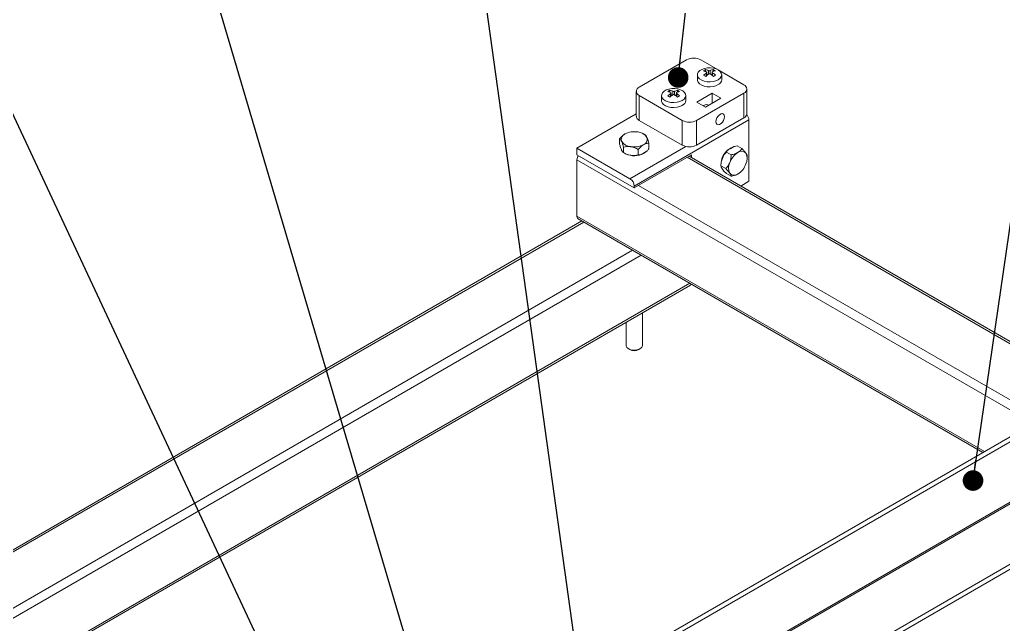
# Model space of a CAD drawing. Header units: millimetres. Extents: x 15 to 415, y 5 to 292.
# Drawn here: x 107.3 to 155.84, y 185.09 to 214.9 of the extents above; entities that cross this region are included whole.
import ezdxf

# ---------------------------------------------------------------- set-up
doc = ezdxf.new("R2010")
doc.units = ezdxf.units.MM
doc.dimstyles.new('SLDDIMSTYLE0', dxfattribs={"dimtxt": 0.18, "dimasz": 1.016, "dimexe": 0, "dimexo": 0.0625, "dimgap": 0, "dimtad": 0, "dimtih": 1, "dimtoh": 1, "dimdec": 0, "dimrnd": 1e-09, "dimzin": 0, "dimdsep": 46, "dimtxsty": 'Standard', "dimblk1": 'DOT', "dimblk2": 'DOT', "dimsah": 1, "dimcen": 0.09, "dimadec": 0, "dimazin": 0, "dimtfac": 1.016, "dimtdec": 0, "dimtofl": 0, "dimtmove": 0, "dimatfit": 3, "dimldrblk": 'DOT', "dimfxl": 1, "dimfrac": 2, "dimtolj": 1, "dimtzin": 0, "dimarcsym": 0})

# ---------------------------------------------------------------- blocks, each defined once
blk = doc.blocks.new('_DOT')
at = {"color": 0, "linetype": 'ByBlock', "lineweight": -2}
blk.add_line((-0.5, 0), (-1, 0), dxfattribs=at)
at = {"color": 0, "linetype": 'ByBlock', "const_width": 0.5}
blk.add_lwpolyline([(-0.25, 0, 1), (0.25, 0, 1)], format="xyb", close=True, dxfattribs=at)

msp = doc.modelspace()

# ---------------------------------------------------------------- linework, layer by layer
at = {"color": 7, "linetype": 'Continuous', "lineweight": 15}
for p, q in [((140.21, 212.914), (137.877, 211.567)), ((141.761, 212.427), (140.918, 212.914)), ((140.742, 212.179), (140.742, 211.934)), ((141.148, 212.342), (141.148, 212.435)), ((141.211, 212.142), (141.211, 212.301)), ((141.473, 212.306), (141.473, 212.154)), ((141.523, 212.343), (141.523, 212.44)), ((143.039, 211.689), (141.771, 212.421)), ((141.942, 211.934), (141.942, 212.179)), ((137.731, 211.363), (137.731, 210.138)), ((137.877, 211.159), (139.998, 209.934)), ((137.877, 211.159), (137.877, 209.934)), ((138.974, 211.159), (138.974, 210.914)), ((139.388, 211.322), (139.388, 211.417)), ((139.443, 211.129), (139.443, 211.284)), ((139.705, 211.283), (139.705, 211.126)), ((139.763, 211.322), (139.763, 211.416)), ((140.174, 210.914), (140.174, 211.159)), ((140.705, 209.934), (143.039, 211.281)), ((140.712, 210.836), (141.476, 211.277)), ((141.476, 211.277), (141.9, 211.032)), ((141.476, 211.277), (141.476, 210.787)), ((143.039, 210.056), (143.039, 211.281)), ((143.185, 210.26), (143.185, 211.485)), ((140.712, 210.836), (141.137, 210.591)), ((141.137, 210.591), (141.9, 211.032)), ((137.731, 210.258), (134.801, 208.566)), ((143.286, 209.954), (137.629, 206.689)), ((137.877, 209.934), (139.998, 208.709)), ((139.998, 208.709), (139.998, 209.934)), ((140.705, 208.709), (143.039, 210.056)), ((140.705, 209.934), (140.705, 208.709)), ((143.286, 209.954), (143.286, 206.933)), ((138.16, 209.223), (138.089, 209.264)), ((136.904, 208.761), (136.904, 209.029)), ((138.354, 208.536), (138.354, 208.805)), ((134.801, 208.24), (134.801, 208.566)), ((134.801, 208.566), (137.417, 207.056)), ((134.801, 208.24), (137.629, 206.607)), ((136.953, 208.595), (137.002, 208.491)), ((137.002, 208.491), (137.05, 208.386)), ((137.099, 208.342), (137.05, 208.386)), ((137.099, 208.342), (137.099, 208.611)), ((137.099, 208.342), (137.151, 208.312)), ((137.28, 208.254), (137.461, 208.226)), ((137.629, 206.607), (140.458, 208.24)), ((137.824, 208.23), (137.642, 208.198)), ((137.824, 208.23), (137.824, 208.499)), ((137.957, 208.246), (138.089, 208.323)), ((138.089, 208.323), (138.222, 208.399)), ((140.458, 208.24), (140.458, 208.096)), ((142.054, 208.231), (141.988, 208.06)), ((142.173, 208.372), (142.405, 208.238)), ((142.386, 208.555), (142.253, 208.479)), ((142.518, 208.632), (142.386, 208.555)), ((142.704, 208.678), (142.936, 208.544)), ((134.801, 207.995), (134.801, 205.219)), ((137.461, 208.226), (137.642, 208.198)), ((160.231, 196.681), (140.334, 208.168)), ((141.907, 207.688), (141.921, 207.889)), ((141.907, 207.748), (141.907, 207.688)), ((141.988, 208.06), (141.921, 207.889)), ((143.201, 208.084), (143.201, 208.167)), ((141.907, 207.688), (142.14, 207.554)), ((141.921, 207.624), (141.988, 207.529)), ((141.988, 207.529), (142.054, 207.435)), ((142.173, 207.31), (142.054, 207.435)), ((142.173, 207.31), (142.405, 207.176)), ((143.286, 206.933), (142.88, 206.698)), ((137.629, 206.689), (137.629, 206.607)), ((135.05, 204.974), (58.434, 160.744)), ((134.863, 205.081), (154.822, 193.559)), ((131.446, 180.064), (170.893, 202.836)), ((131.658, 179.942), (171.105, 202.714)), ((63.843, 157.622), (140.396, 201.815)), ((137.229, 199.987), (137.229, 198.833)), ((138.029, 198.833), (138.029, 200.449)), ((137.347, 198.67), (137.403, 198.637)), ((137.856, 198.637), (137.912, 198.67)), ((139.849, 178.628), (173.721, 198.182)), ((140.012, 178.478), (173.721, 197.937))]:
    msp.add_line(p, q, dxfattribs=at)
at = {"color": 8, "linetype": 'Continuous', "lineweight": 15}
for p, q in [((141.194, 212.127), (141.194, 212.275)), ((141.296, 212.211), (141.296, 212.387)), ((141.381, 212.388), (141.381, 212.22)), ((141.491, 212.279), (141.491, 212.139)), ((139.425, 211.114), (139.425, 211.257)), ((139.532, 211.197), (139.532, 211.367)), ((139.617, 211.367), (139.617, 211.196)), ((139.722, 211.256), (139.722, 211.111)), ((140.169, 208.645), (137.417, 207.056)), ((157.315, 194.998), (134.801, 207.995)), ((160.143, 196.631), (140.246, 208.117)), ((137.842, 206.729), (157.739, 195.243)), ((135.137, 204.923), (58.522, 160.694)), ((134.801, 205.219), (154.91, 193.61)), ((60.926, 159.306), (137.542, 203.535)), ((137.966, 203.29), (61.35, 159.061)), ((63.755, 157.673), (140.37, 201.902)), ((133.753, 178.171), (169.515, 198.816)), ((133.753, 178.089), (169.515, 198.734))]:
    msp.add_line(p, q, dxfattribs=at)
at = {"color": 7, "linetype": 'Continuous', "lineweight": 15, "flags": 128}
for points in [[(141.775, 211.94), (141.865, 212.01), (141.922, 212.09), (141.942, 212.176), (141.924, 212.262), (141.87, 212.343), (141.783, 212.414), (141.668, 212.47), (141.532, 212.508), (141.385, 212.525), (141.235, 212.52), (141.091, 212.494), (140.963, 212.448), (140.86, 212.385), (140.786, 212.31), (140.747, 212.226), (140.746, 212.139), (140.782, 212.055), (140.853, 211.978), (140.955, 211.914), (141.081, 211.867), (141.224, 211.84), (141.374, 211.833), (141.522, 211.849), (141.659, 211.885), (141.775, 211.94)], [(140.742, 211.934), (140.746, 211.894), (140.782, 211.81), (140.853, 211.733), (140.955, 211.669), (141.081, 211.622), (141.224, 211.595), (141.374, 211.588), (141.522, 211.604), (141.659, 211.64), (141.775, 211.695)], [(139.996, 210.912), (140.089, 210.981), (140.149, 211.06), (140.174, 211.146), (140.16, 211.232), (140.11, 211.314), (140.026, 211.386), (139.914, 211.444), (139.781, 211.484), (139.634, 211.503), (139.484, 211.501), (139.339, 211.477), (139.209, 211.434), (139.102, 211.373), (139.025, 211.298), (138.982, 211.215), (138.976, 211.128), (139.008, 211.043), (139.076, 210.966), (139.175, 210.9), (139.298, 210.851), (139.44, 210.821), (139.589, 210.812), (139.738, 210.826), (139.876, 210.86), (139.996, 210.912)], [(138.974, 210.914), (138.976, 210.883), (139.008, 210.798), (139.076, 210.721), (139.175, 210.655), (139.298, 210.606), (139.44, 210.576), (139.589, 210.567), (139.738, 210.581), (139.876, 210.615), (139.996, 210.667)], [(141.278, 210.673), (141.257, 210.695), (141.2, 210.718), (141.131, 210.707), (141.057, 210.664), (141.038, 210.648)], [(141.66, 209.873), (141.673, 209.964), (141.71, 210.059), (141.766, 210.146), (141.835, 210.215), (141.909, 210.258), (141.978, 210.269), (142.035, 210.246), (142.071, 210.194), (142.084, 210.118), (142.071, 210.026), (142.035, 209.932), (141.978, 209.844), (141.909, 209.775), (141.835, 209.733), (141.766, 209.722), (141.71, 209.744), (141.673, 209.796), (141.66, 209.873)], [(137.04, 208.408), (137.002, 208.469), (136.982, 208.533)], [(138.2, 208.387), (138.183, 208.369), (138.089, 208.301)], [(140.439, 201.862), (140.422, 201.837), (140.396, 201.815), (140.396, 201.815)], [(137.229, 198.833), (137.232, 198.807), (137.263, 198.741), (137.326, 198.683), (137.417, 198.638), (137.526, 198.61), (137.644, 198.602), (137.762, 198.615), (137.867, 198.647), (137.951, 198.696), (138.007, 198.757), (138.029, 198.825), (138.029, 198.833)]]:
    msp.add_lwpolyline(points, dxfattribs=at)
at = {"color": 7, "linetype": 'Continuous', "lineweight": 15}
for centre, radius, start, end in [((140.564, 212.232), 0.769, 62.61, 117.39), ((141.651, 211.484), 1.076, 117.9007, 124.3515), ((140.86, 211.551), 0.841, 66.7678, 77.3889), ((142.075, 211.087), 1.479, 126.5345, 133.7145), ((140.575, 211.163), 1.102, 57.8846, 64.3281), ((140.964, 211.614), 0.841, 66.7655, 77.3912), ((142.183, 211.027), 1.479, 126.5354, 133.7164), ((142.143, 213.405), 1.515, 232.0007, 234.0734), ((141.724, 211.667), 0.799, 104.6292, 115.4613), ((140.554, 210.996), 1.478, 48.3876, 55.6808), ((140.459, 213.404), 1.556, 308.5504, 310.6397), ((141.833, 211.607), 0.799, 104.6313, 115.462), ((140.659, 211.06), 1.476, 48.3833, 55.6851), ((141.046, 211.448), 1.101, 57.881, 64.3317), ((142.143, 211.213), 1.076, 117.9005, 124.3517), ((141.66, 211.953), 0.283, 294.1887, 356.2306), ((142.961, 211.485), 0.218, 290.7829, 69.2171), ((137.954, 211.363), 0.218, 110.7836, 249.2164), ((140.276, 210.048), 1.478, 125.1227, 132.376), ((138.786, 210.174), 1.085, 56.4801, 62.9321), ((139.876, 210.438), 1.094, 116.4833, 122.9215), ((139.086, 210.566), 0.814, 65.3682, 76.1237), ((140.381, 209.987), 1.477, 125.1221, 132.3794), ((139.193, 210.627), 0.815, 65.3713, 76.1235), ((140.413, 212.368), 1.52, 230.3299, 232.4351), ((138.753, 209.995), 1.478, 47.0627, 54.2889), ((139.954, 210.613), 0.825, 103.3373, 114.0394), ((138.744, 212.383), 1.528, 306.8792, 308.9543), ((138.859, 210.056), 1.479, 47.0656, 54.2884), ((140.059, 210.552), 0.825, 103.338, 114.0421), ((139.269, 210.45), 1.085, 56.4799, 62.9322), ((140.354, 210.159), 1.094, 116.4835, 122.9214), ((139.884, 210.936), 0.29, 292.547, 355.6762), ((142.935, 210.285), 0.251, 294.3722, 354.3088), ((142.826, 209.933), 0.461, 2.6685, 39.4746), ((137.981, 210.163), 0.251, 185.6968, 245.6244), ((140.352, 210.616), 0.768, 242.6091, 297.3909), ((137.271, 208.997), 0.286, 110.7414, 199.4623), ((137.628, 208.378), 0.998, 80.2285, 117.3576), ((137.762, 208.769), 0.593, 33.4397, 86.5657), ((137.497, 209.229), 0.593, 213.4374, 266.568), ((137.631, 209.62), 0.998, 260.2291, 297.3567), ((137.988, 209.001), 0.286, 290.7428, 19.4601), ((137.519, 208.955), 0.741, 240.2021, 251.1699), ((137.628, 209.188), 0.999, 244.9467, 297.4806), ((137.636, 209.28), 1.082, 270.3454, 287.2406), ((140.352, 209.392), 0.768, 242.6091, 297.3909), ((142.84, 207.752), 0.933, 111.5598, 174.7846), ((142.988, 207.685), 1.082, 132.7556, 149.655), ((143.28, 207.51), 0.998, 122.638, 159.7732), ((142.923, 208.129), 0.286, 40.5326, 129.2485), ((142.609, 208.049), 0.593, 333.4371, 26.5629), ((135.271, 207.969), 0.47, 150.0364, 176.8621), ((142.662, 207.745), 0.755, 168.9312, 179.698), ((142.875, 207.589), 0.593, 153.4355, 206.5645), ((142.204, 208.128), 0.998, 302.6378, 339.773), ((142.186, 207.696), 0.267, 198.9217, 230.0883), ((142.561, 207.51), 0.286, 220.532, 309.2484), ((137.169, 206.668), 0.461, 2.6054, 57.3948), ((134.946, 205.201), 0.146, 173.1814, 235.5076), ((137.629, 199.054), 0.474, 241.4916, 298.5084)]:
    msp.add_arc(centre, radius, start, end, dxfattribs=at)
for points, knots in [([(141.194, 212.275), (141.198, 212.279), (141.207, 212.286), (141.212, 212.298), (141.21, 212.31), (141.203, 212.319), (141.196, 212.323), (141.192, 212.324)], [0, 0, 0, 0, 0.2136163, 0.4273382, 0.6395956, 0.8512171, 1, 1, 1, 1]), ([(141.296, 212.387), (141.301, 212.385), (141.312, 212.381), (141.332, 212.379), (141.352, 212.38), (141.369, 212.383), (141.377, 212.387), (141.381, 212.388)], [0, 0, 0, 0, 0.213669, 0.427382, 0.639589, 0.851167, 1, 1, 1, 1]), ([(141.388, 212.217), (141.382, 212.22), (141.372, 212.225), (141.352, 212.229), (141.331, 212.228), (141.314, 212.223), (141.306, 212.218), (141.303, 212.216)], [0, 0, 0, 0, 0.213629, 0.427363, 0.639633, 0.851208, 1, 1, 1, 1]), ([(141.489, 212.328), (141.485, 212.326), (141.477, 212.321), (141.472, 212.31), (141.473, 212.298), (141.48, 212.287), (141.488, 212.282), (141.491, 212.279)], [0, 0, 0, 0, 0.213676, 0.427363, 0.639577, 0.851219, 1, 1, 1, 1]), ([(139.425, 211.257), (139.43, 211.261), (139.438, 211.268), (139.444, 211.28), (139.443, 211.292), (139.436, 211.301), (139.429, 211.305), (139.426, 211.306)], [0, 0, 0, 0, 0.213642, 0.427363, 0.639618, 0.851202, 1, 1, 1, 1]), ([(139.616, 211.195), (139.61, 211.198), (139.6, 211.205), (139.58, 211.208), (139.56, 211.208), (139.543, 211.203), (139.534, 211.198), (139.531, 211.196)], [0, 0, 0, 0, 0.213642, 0.427363, 0.639618, 0.851202, 1, 1, 1, 1]), ([(139.532, 211.367), (139.538, 211.365), (139.548, 211.361), (139.568, 211.359), (139.588, 211.359), (139.605, 211.362), (139.614, 211.365), (139.617, 211.367)], [0, 0, 0, 0, 0.213636, 0.427321, 0.63957, 0.851206, 1, 1, 1, 1]), ([(139.723, 211.305), (139.718, 211.303), (139.71, 211.298), (139.704, 211.287), (139.705, 211.275), (139.712, 211.265), (139.719, 211.259), (139.722, 211.256)], [0, 0, 0, 0, 0.213636, 0.427321, 0.63957, 0.851206, 1, 1, 1, 1]), ([(137.17, 209.264), (137.165, 209.262), (137.096, 209.221), (137.004, 209.141), (136.924, 209.052), (136.904, 209.029)], [0, 0, 0, 0, 0.047237, 0.759404, 1, 1, 1, 1]), ([(138.257, 209.096), (138.24, 209.128), (138.206, 209.192), (138.175, 209.213), (138.16, 209.223)], [0, 0, 0, 0, 0.504002, 1, 1, 1, 1]), ([(136.904, 209.029), (136.918, 209.02), (136.945, 209), (136.978, 208.95), (136.998, 208.911), (137.002, 208.902)], [0, 0, 0, 0, 0.432384, 0.879546, 1, 1, 1, 1]), ([(136.953, 208.595), (136.952, 208.597), (136.936, 208.648), (136.92, 208.706), (136.904, 208.761)], [0, 0, 0, 0, 0.039002, 1, 1, 1, 1]), ([(137.002, 208.902), (137.019, 208.86), (137.053, 208.778), (137.083, 208.666), (137.099, 208.611)], [0, 0, 0, 0, 0.503997, 1, 1, 1, 1]), ([(137.824, 208.499), (137.844, 208.521), (137.923, 208.61), (138.015, 208.69), (138.085, 208.731), (138.089, 208.734)], [0, 0, 0, 0, 0.240596, 0.952763, 1, 1, 1, 1]), ([(138.089, 208.734), (138.147, 208.76), (138.24, 208.802), (138.323, 208.804), (138.354, 208.805)], [0, 0, 0, 0, 0.628926, 1, 1, 1, 1]), ([(138.354, 208.805), (138.341, 208.853), (138.314, 208.95), (138.281, 209.045), (138.261, 209.087), (138.257, 209.096)], [0, 0, 0, 0, 0.432393, 0.87956, 1, 1, 1, 1]), ([(137.099, 208.611), (137.148, 208.622), (137.249, 208.646), (137.375, 208.648), (137.446, 208.639), (137.461, 208.637)], [0, 0, 0, 0, 0.432381, 0.879539, 1, 1, 1, 1]), ([(137.28, 208.254), (137.278, 208.255), (137.215, 208.279), (137.156, 208.311), (137.099, 208.342)], [0, 0, 0, 0, 0.039003, 1, 1, 1, 1]), ([(137.461, 208.637), (137.525, 208.622), (137.652, 208.593), (137.767, 208.53), (137.824, 208.499)], [0, 0, 0, 0, 0.503993, 1, 1, 1, 1]), ([(137.957, 208.246), (137.932, 208.241), (137.887, 208.231), (137.844, 208.23), (137.824, 208.23)], [0, 0, 0, 0, 0.535025, 1, 1, 1, 1]), ([(138.354, 208.536), (138.323, 208.502), (138.28, 208.453), (138.235, 208.411), (138.222, 208.399)], [0, 0, 0, 0, 0.717737, 1, 1, 1, 1]), ([(142.054, 208.231), (142.055, 208.233), (142.091, 208.285), (142.133, 208.329), (142.173, 208.372)], [0, 0, 0, 0, 0.039004, 1, 1, 1, 1]), ([(142.173, 208.372), (142.183, 208.389), (142.205, 208.426), (142.237, 208.46), (142.253, 208.479)], [0, 0, 0, 0, 0.46497, 1, 1, 1, 1]), ([(142.405, 208.238), (142.404, 208.181), (142.401, 208.067), (142.374, 207.937), (142.349, 207.869), (142.344, 207.855)], [0, 0, 0, 0, 0.432378, 0.879552, 1, 1, 1, 1]), ([(142.742, 208.35), (142.737, 208.347), (142.667, 208.307), (142.552, 208.268), (142.435, 208.244), (142.405, 208.238)], [0, 0, 0, 0, 0.047238, 0.759402, 1, 1, 1, 1]), ([(142.518, 208.632), (142.535, 208.637), (142.594, 208.656), (142.658, 208.669), (142.704, 208.678)], [0, 0, 0, 0, 0.282259, 1, 1, 1, 1]), ([(142.936, 208.544), (142.92, 208.518), (142.876, 208.446), (142.794, 208.387), (142.742, 208.35)], [0, 0, 0, 0, 0.371085, 1, 1, 1, 1]), ([(143.14, 208.314), (143.112, 208.35), (143.058, 208.42), (142.977, 208.503), (142.936, 208.544)], [0, 0, 0, 0, 0.503998, 1, 1, 1, 1]), ([(143.201, 208.167), (143.2, 208.183), (143.197, 208.216), (143.17, 208.27), (143.145, 208.307), (143.14, 208.314)], [0, 0, 0, 0, 0.432381, 0.879547, 1, 1, 1, 1]), ([(142.344, 207.855), (142.316, 207.797), (142.262, 207.682), (142.18, 207.596), (142.14, 207.554)], [0, 0, 0, 0, 0.504003, 1, 1, 1, 1]), ([(141.921, 207.624), (141.921, 207.625), (141.911, 207.65), (141.909, 207.669), (141.907, 207.688)], [0, 0, 0, 0, 0.039004, 1, 1, 1, 1]), ([(142.14, 207.554), (142.175, 207.518), (142.246, 207.446), (142.311, 207.37), (142.338, 207.332), (142.344, 207.324)], [0, 0, 0, 0, 0.432382, 0.879546, 1, 1, 1, 1]), ([(142.344, 207.324), (142.363, 207.293), (142.401, 207.232), (142.404, 207.195), (142.405, 207.176)], [0, 0, 0, 0, 0.503998, 1, 1, 1, 1]), ([(142.405, 207.176), (142.435, 207.182), (142.552, 207.206), (142.667, 207.246), (142.737, 207.286), (142.742, 207.288)], [0, 0, 0, 0, 0.240598, 0.952762, 1, 1, 1, 1])]:
    msp.add_open_spline(points, degree=3, knots=knots, dxfattribs=at)

# ---------------------------------------------------------------- leaders
at = {"color": 7, "linetype": 'Continuous', "lineweight": 0}
for points in [[(126.577, 168.321), (90.265, 245.912)], [(127.301, 181.176), (108.232, 245.644)], [(135.606, 177.731), (126.172, 245.486)], [(139.797, 212.048), (143.584, 245.47)], [(154.345, 192.177), (162.099, 245.49)]]:
    msp.add_leader(points, dimstyle='SLDDIMSTYLE0', dxfattribs=at)

doc.saveas('drawing.dxf')
